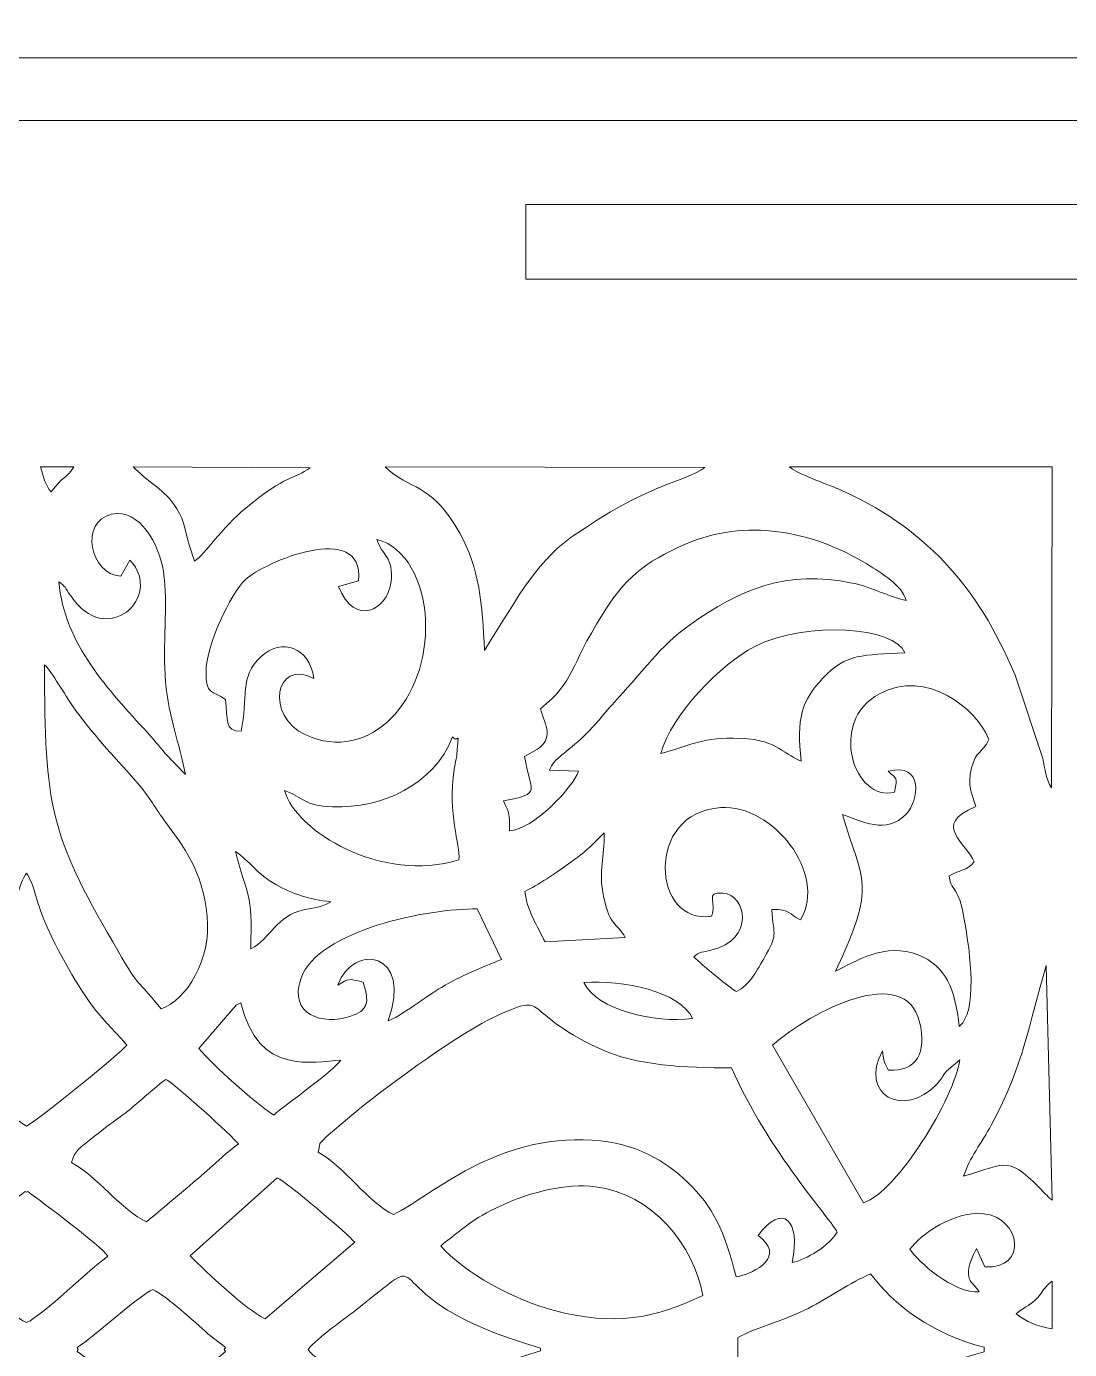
# Model space of a CAD drawing. Header units: millimetres. Extents: x 157 to 646, y -202 to 630.
# Drawn here: x 432.3 to 482.4, y 325.4 to 389 of the extents above; entities that cross this region are included whole.
import ezdxf

# ---------------------------------------------------------------- set-up
doc = ezdxf.new("R2010")
doc.units = ezdxf.units.MM
doc.header["$MEASUREMENT"] = 0
doc.layers.add('layer 1', color=7, linetype='Continuous')

msp = doc.modelspace()

# ---------------------------------------------------------------- linework, layer by layer
at = {"layer": 'layer 1', "color": 240, "lineweight": 9}
for points, knots in [([(157.1514, 506.4766), (157.1514, 506.4766), (157.1514, 391.4766), (157.1514, 391.4766), (157.1514, 391.4766), (157.1399, 390.9431), (157.7854, 387.4766), (161.5119, 387.4766), (161.5119, 387.4766), (280.1487, 387.4766), (428.5206, 387.4501), (534.1882, 387.4501), (534.1882, 387.4501), (534.1882, 394.6359), (534.1882, 389.1493), (534.1882, 407.7217), (534.1882, 407.7217), (529.1451, 409.8348), (525.5787, 414.8287), (525.5787, 420.6156), (525.5787, 420.6156), (525.5787, 420.6156), (525.5787, 481.3641), (525.5787, 481.3641), (525.5787, 481.3641), (525.5787, 487.151), (529.1451, 492.1449), (534.1882, 494.258), (534.1882, 494.258), (534.1882, 494.258), (534.1882, 510.5031), (534.1882, 510.5031), (534.1882, 510.5031), (428.5206, 510.5031), (280.1487, 510.4766), (161.5119, 510.4766), (161.5119, 510.4766), (157.7854, 510.4766), (157.1399, 507.0101), (157.1514, 506.4766)], [0, 0, 0, 0, 0.0909091, 0.0909091, 0.0909091, 0.0909091, 0.1818182, 0.1818182, 0.1818182, 0.1818182, 0.2727273, 0.2727273, 0.2727273, 0.2727273, 0.3636364, 0.3636364, 0.3636364, 0.3636364, 0.4545455, 0.4545455, 0.4545455, 0.4545455, 0.5454545, 0.5454545, 0.5454545, 0.5454545, 0.6363636, 0.6363636, 0.6363636, 0.6363636, 0.7272727, 0.7272727, 0.7272727, 0.7272727, 0.8181818, 0.8181818, 0.8181818, 0.8181818, 1, 1, 1, 1]), ([(157.1514, 265.4211), (157.1514, 265.4211), (157.1514, 380.4211), (157.1514, 380.4211), (157.1514, 380.4211), (157.1399, 380.9546), (157.7854, 384.4211), (161.5119, 384.4211), (161.5119, 384.4211), (280.1487, 384.4211), (428.5206, 384.4476), (534.1882, 384.4476), (534.1882, 384.4476), (534.1882, 377.2618), (534.1882, 382.7484), (534.1882, 364.176), (534.1882, 364.176), (529.1451, 362.0629), (525.5787, 357.069), (525.5787, 351.2821), (525.5787, 351.2821), (525.5787, 351.2821), (525.5787, 290.5336), (525.5787, 290.5336), (525.5787, 290.5336), (525.5787, 284.7467), (529.1451, 279.7528), (534.1882, 277.6397), (534.1882, 277.6397), (534.1882, 277.6397), (534.1882, 261.3946), (534.1882, 261.3946), (534.1882, 261.3946), (428.5206, 261.3946), (280.1487, 261.4211), (161.5119, 261.4211), (161.5119, 261.4211), (157.7854, 261.4211), (157.1399, 264.8876), (157.1514, 265.4211)], [0, 0, 0, 0, 0.0909091, 0.0909091, 0.0909091, 0.0909091, 0.1818182, 0.1818182, 0.1818182, 0.1818182, 0.2727273, 0.2727273, 0.2727273, 0.2727273, 0.3636364, 0.3636364, 0.3636364, 0.3636364, 0.4545455, 0.4545455, 0.4545455, 0.4545455, 0.5454545, 0.5454545, 0.5454545, 0.5454545, 0.6363636, 0.6363636, 0.6363636, 0.6363636, 0.7272727, 0.7272727, 0.7272727, 0.7272727, 0.8181818, 0.8181818, 0.8181818, 0.8181818, 1, 1, 1, 1]), ([(456.2768, 380.4211), (456.2768, 380.4211), (456.2768, 376.8211), (456.2768, 376.8211), (456.2768, 376.8211), (456.2768, 376.8211), (491.4328, 376.8211), (491.4328, 376.8211), (491.4328, 376.8211), (491.4328, 376.8211), (491.4328, 380.4211), (491.4328, 380.4211), (491.4328, 380.4211), (491.4328, 380.4211), (456.2768, 380.4211), (456.2768, 380.4211)], [0, 0, 0, 0, 0.2, 0.2, 0.2, 0.2, 0.4, 0.4, 0.4, 0.4, 0.6, 0.6, 0.6, 0.6, 1, 1, 1, 1]), ([(432.9663, 367.8139), (433.1615, 367.2209), (433.1752, 366.9808), (433.4768, 366.6165), (433.4768, 366.6165), (434.0351, 367.3585), (434.1719, 367.2304), (434.5735, 367.8104), (434.5735, 367.8104), (434.5735, 367.8104), (432.9663, 367.8139), (432.9663, 367.8139)], [0, 0, 0, 0, 0.25, 0.25, 0.25, 0.25, 0.5, 0.5, 0.5, 0.5, 1, 1, 1, 1]), ([(437.4166, 367.8211), (438.0787, 367.1173), (438.8089, 366.7907), (439.3545, 366.0455), (439.3545, 366.0455), (439.8335, 365.3915), (439.9, 364.8686), (440.1035, 364.0737), (440.1035, 364.0737), (440.1035, 364.0737), (440.3688, 363.2911), (440.3688, 363.2911), (440.3688, 363.2911), (440.8531, 363.5974), (441.673, 364.8901), (442.8214, 365.8319), (442.8214, 365.8319), (444.8581, 367.502), (445.0857, 367.1765), (445.9183, 367.7741), (445.9183, 367.7741), (445.9183, 367.7741), (437.4166, 367.8211), (437.4166, 367.8211)], [0, 0, 0, 0, 0.1428571, 0.1428571, 0.1428571, 0.1428571, 0.2857143, 0.2857143, 0.2857143, 0.2857143, 0.4285714, 0.4285714, 0.4285714, 0.4285714, 0.5714286, 0.5714286, 0.5714286, 0.5714286, 0.7142857, 0.7142857, 0.7142857, 0.7142857, 1, 1, 1, 1]), ([(449.5254, 367.8211), (449.5254, 367.8211), (449.7201, 367.6253), (449.7201, 367.6253), (449.7201, 367.6253), (450.9798, 366.6445), (451.8052, 366.9109), (453.0961, 364.6303), (453.0961, 364.6303), (454.033, 362.9751), (454.1999, 361.2053), (454.2812, 358.9992), (454.2812, 358.9992), (455.6346, 361.0739), (456.6502, 363.1629), (458.4558, 364.4331), (458.4558, 364.4331), (462.174, 367.0486), (463.8642, 367.0626), (464.8724, 367.7862), (464.8724, 367.7862), (464.8724, 367.7862), (449.5254, 367.8211), (449.5254, 367.8211)], [0, 0, 0, 0, 0.1428571, 0.1428571, 0.1428571, 0.1428571, 0.2857143, 0.2857143, 0.2857143, 0.2857143, 0.4285714, 0.4285714, 0.4285714, 0.4285714, 0.5714286, 0.5714286, 0.5714286, 0.5714286, 0.7142857, 0.7142857, 0.7142857, 0.7142857, 1, 1, 1, 1]), ([(468.9282, 367.8211), (469.1719, 367.5301), (470.8026, 366.9618), (471.2731, 366.7558), (471.2731, 366.7558), (475.3411, 364.9756), (477.9857, 362.1222), (479.7608, 357.8024), (479.7608, 357.8024), (479.7608, 357.8024), (481.0901, 353.8025), (481.0901, 353.8025), (481.0901, 353.8025), (481.2015, 353.3206), (481.2498, 352.8048), (481.5066, 352.3945), (481.5066, 352.3945), (481.5066, 352.3945), (481.5485, 367.8211), (481.5485, 367.8211), (481.5485, 367.8211), (481.5485, 367.8211), (468.9282, 367.8211), (468.9282, 367.8211)], [0, 0, 0, 0, 0.1428571, 0.1428571, 0.1428571, 0.1428571, 0.2857143, 0.2857143, 0.2857143, 0.2857143, 0.4285714, 0.4285714, 0.4285714, 0.4285714, 0.5714286, 0.5714286, 0.5714286, 0.5714286, 0.7142857, 0.7142857, 0.7142857, 0.7142857, 1, 1, 1, 1]), ([(436.828, 362.5652), (436.828, 362.5652), (437.2656, 363.3358), (437.2656, 363.3358), (437.2656, 363.3358), (438.9125, 361.5378), (436.1073, 359.0519), (434.4175, 361.6197), (434.4175, 361.6197), (434.1132, 362.0826), (434.1866, 362.0354), (433.8489, 362.299), (433.8489, 362.299), (434.1057, 359.297), (436.2857, 357.0455), (438.0834, 355.0727), (438.0834, 355.0727), (438.4262, 354.6966), (438.6302, 354.4341), (438.9623, 354.0454), (438.9623, 354.0454), (438.9623, 354.0454), (439.9338, 353.0372), (439.9338, 353.0372), (439.9338, 353.0372), (439.6219, 354.6183), (439.1374, 355.6948), (438.9765, 357.4908), (438.9765, 357.4908), (438.8208, 359.2281), (439.1076, 361.1557), (438.871, 362.7962), (438.871, 362.7962), (438.6869, 364.072), (437.7326, 365.8284), (436.3848, 365.54), (436.3848, 365.54), (434.8329, 365.2079), (435.3445, 362.6372), (436.828, 362.5652)], [0, 0, 0, 0, 0.0909091, 0.0909091, 0.0909091, 0.0909091, 0.1818182, 0.1818182, 0.1818182, 0.1818182, 0.2727273, 0.2727273, 0.2727273, 0.2727273, 0.3636364, 0.3636364, 0.3636364, 0.3636364, 0.4545455, 0.4545455, 0.4545455, 0.4545455, 0.5454545, 0.5454545, 0.5454545, 0.5454545, 0.6363636, 0.6363636, 0.6363636, 0.6363636, 0.7272727, 0.7272727, 0.7272727, 0.7272727, 0.8181818, 0.8181818, 0.8181818, 0.8181818, 1, 1, 1, 1]), ([(449.114, 364.331), (449.326, 363.5819), (449.9652, 363.5092), (449.7919, 362.2333), (449.7919, 362.2333), (449.6195, 360.9647), (448.0582, 360.0965), (447.2796, 362.0651), (447.2796, 362.0651), (447.2796, 362.0651), (448.2389, 362.3388), (448.2389, 362.3388), (448.2389, 362.3388), (448.5399, 365.317), (443.638, 363.2009), (442.8196, 362.4077), (442.8196, 362.4077), (442.0728, 361.6838), (440.9297, 359.2671), (440.9156, 357.9724), (440.9156, 357.9724), (440.9032, 356.8364), (441.2138, 357.109), (441.8473, 356.6346), (441.8473, 356.6346), (441.9795, 355.6962), (441.7711, 355.0994), (442.606, 355.1164), (442.606, 355.1164), (442.9335, 356.713), (442.51, 357.7428), (443.5462, 358.6935), (443.5462, 358.6935), (444.5518, 359.6162), (445.8931, 359.1592), (446.0937, 357.6507), (446.0937, 357.6507), (444.2032, 358.6382), (443.7725, 355.8314), (445.672, 354.9533), (445.672, 354.9533), (448.8076, 353.5039), (451.6069, 356.6507), (451.4555, 360.4384), (451.4555, 360.4384), (451.3791, 362.3503), (450.4958, 363.9821), (449.114, 364.331)], [0, 0, 0, 0, 0.0769231, 0.0769231, 0.0769231, 0.0769231, 0.1538462, 0.1538462, 0.1538462, 0.1538462, 0.2307692, 0.2307692, 0.2307692, 0.2307692, 0.3076923, 0.3076923, 0.3076923, 0.3076923, 0.3846154, 0.3846154, 0.3846154, 0.3846154, 0.4615385, 0.4615385, 0.4615385, 0.4615385, 0.5384615, 0.5384615, 0.5384615, 0.5384615, 0.6153846, 0.6153846, 0.6153846, 0.6153846, 0.6923077, 0.6923077, 0.6923077, 0.6923077, 0.7692308, 0.7692308, 0.7692308, 0.7692308, 0.8461538, 0.8461538, 0.8461538, 0.8461538, 1, 1, 1, 1]), ([(456.9725, 356.1904), (457.2373, 355.3602), (457.6011, 354.7708), (456.8246, 354.2635), (456.8246, 354.2635), (456.8246, 354.2635), (456.2125, 353.9056), (456.2125, 353.9056), (456.2125, 353.9056), (456.482, 352.1883), (457.1062, 352.1346), (455.1953, 351.7663), (455.1953, 351.7663), (455.5282, 351.1287), (455.4713, 351.206), (455.4944, 350.3362), (455.4944, 350.3362), (456.6268, 350.3833), (458.5172, 352.4047), (458.8048, 353.1985), (458.8048, 353.1985), (458.8048, 353.1985), (457.4087, 353.248), (457.4087, 353.248), (457.4087, 353.248), (457.6271, 353.8413), (458.2012, 354.0437), (459.1062, 354.9321), (459.1062, 354.9321), (459.7661, 355.58), (460.089, 356.0471), (460.7596, 356.7685), (460.7596, 356.7685), (461.8508, 357.942), (462.7125, 359.1994), (464.1271, 360.2157), (464.1271, 360.2157), (466.5339, 361.9448), (468.7905, 362.8741), (471.9439, 362.2352), (471.9439, 362.2352), (472.9359, 362.0342), (473.813, 361.522), (474.5408, 361.3967), (474.5408, 361.3967), (474.3147, 362.1354), (473.3995, 362.6844), (472.6431, 363.1498), (472.6431, 363.1498), (469.9923, 364.7809), (466.7906, 365.3287), (463.9724, 364.1189), (463.9724, 364.1189), (461.9152, 363.2359), (461.0065, 362.4095), (459.9495, 360.7272), (459.9495, 360.7272), (458.297, 358.0972), (458.6827, 357.583), (456.9725, 356.1904)], [0, 0, 0, 0, 0.0625, 0.0625, 0.0625, 0.0625, 0.125, 0.125, 0.125, 0.125, 0.1875, 0.1875, 0.1875, 0.1875, 0.25, 0.25, 0.25, 0.25, 0.3125, 0.3125, 0.3125, 0.3125, 0.375, 0.375, 0.375, 0.375, 0.4375, 0.4375, 0.4375, 0.4375, 0.5, 0.5, 0.5, 0.5, 0.5625, 0.5625, 0.5625, 0.5625, 0.625, 0.625, 0.625, 0.625, 0.6875, 0.6875, 0.6875, 0.6875, 0.75, 0.75, 0.75, 0.75, 0.8125, 0.8125, 0.8125, 0.8125, 0.875, 0.875, 0.875, 0.875, 1, 1, 1, 1]), ([(462.7477, 354.0451), (464.0686, 354.3775), (464.605, 354.798), (466.2336, 354.7864), (466.2336, 354.7864), (468.3663, 354.771), (468.4961, 354.0706), (469.4954, 353.6838), (469.4954, 353.6838), (469.2617, 355.7121), (469.5069, 356.5788), (470.5333, 357.6674), (470.5333, 357.6674), (471.6651, 358.8675), (472.478, 358.7702), (474.4755, 358.8837), (474.4755, 358.8837), (473.9983, 360.1131), (469.7833, 360.464), (467.2652, 359.1853), (467.2652, 359.1853), (465.6606, 358.3704), (463.2559, 355.9162), (462.7477, 354.0451)], [0, 0, 0, 0, 0.1428571, 0.1428571, 0.1428571, 0.1428571, 0.2857143, 0.2857143, 0.2857143, 0.2857143, 0.4285714, 0.4285714, 0.4285714, 0.4285714, 0.5714286, 0.5714286, 0.5714286, 0.5714286, 0.7142857, 0.7142857, 0.7142857, 0.7142857, 1, 1, 1, 1]), ([(433.1679, 358.3126), (433.1301, 351.4903), (433.502, 350.0766), (436.4353, 344.9993), (436.4353, 344.9993), (437.8448, 342.5595), (437.3016, 343.5961), (438.7556, 341.7792), (438.7556, 341.7792), (439.9806, 342.208), (441.1855, 344.1635), (440.9704, 346.2197), (440.9704, 346.2197), (440.7333, 348.487), (439.8673, 349.534), (438.8883, 350.8688), (438.8883, 350.8688), (438.4284, 351.4959), (438.1236, 352.0811), (437.554, 352.7166), (437.554, 352.7166), (436.3675, 354.0405), (435.4833, 354.9655), (434.5055, 356.3346), (434.5055, 356.3346), (434.167, 356.8087), (433.5083, 357.9889), (433.1679, 358.3126)], [0, 0, 0, 0, 0.125, 0.125, 0.125, 0.125, 0.25, 0.25, 0.25, 0.25, 0.375, 0.375, 0.375, 0.375, 0.5, 0.5, 0.5, 0.5, 0.625, 0.625, 0.625, 0.625, 0.75, 0.75, 0.75, 0.75, 1, 1, 1, 1]), ([(473.9779, 352.1948), (474.1126, 352.9786), (474.1033, 352.7661), (473.6693, 353.1927), (473.6693, 353.1927), (475.399, 353.651), (475.1415, 351.7571), (474.5379, 351.14), (474.5379, 351.14), (473.5531, 350.1332), (472.4243, 350.7986), (471.4724, 351.1125), (471.4724, 351.1125), (472.4455, 347.8279), (473.159, 347.8739), (471.144, 343.5993), (471.144, 343.5993), (472.1067, 344.0526), (473.5403, 345.0085), (475.1112, 344.3738), (475.1112, 344.3738), (476.4395, 343.8369), (476.8896, 342.7674), (477.0777, 340.9438), (477.0777, 340.9438), (477.333, 341.1999), (477.1717, 340.9657), (477.3535, 341.3044), (477.3535, 341.3044), (477.9695, 342.4113), (477.4753, 345.4092), (477.2164, 346.6034), (477.2164, 346.6034), (476.9724, 347.7295), (476.6364, 347.5082), (476.598, 348.1677), (476.598, 348.1677), (477.1525, 348.5086), (477.4075, 348.36), (477.7947, 348.8469), (477.7947, 348.8469), (477.4789, 349.7077), (475.6969, 350.6265), (477.8739, 351.4973), (477.8739, 351.4973), (477.6918, 352.2018), (477.4448, 352.4112), (477.6776, 353.3621), (477.6776, 353.3621), (477.888, 354.2207), (478.1867, 354.0232), (478.5023, 354.7216), (478.5023, 354.7216), (477.9064, 356.2175), (475.5204, 358.1284), (473.2486, 356.9127), (473.2486, 356.9127), (470.7436, 355.5724), (472.058, 351.6679), (473.9779, 352.1948)], [0, 0, 0, 0, 0.0625, 0.0625, 0.0625, 0.0625, 0.125, 0.125, 0.125, 0.125, 0.1875, 0.1875, 0.1875, 0.1875, 0.25, 0.25, 0.25, 0.25, 0.3125, 0.3125, 0.3125, 0.3125, 0.375, 0.375, 0.375, 0.375, 0.4375, 0.4375, 0.4375, 0.4375, 0.5, 0.5, 0.5, 0.5, 0.5625, 0.5625, 0.5625, 0.5625, 0.625, 0.625, 0.625, 0.625, 0.6875, 0.6875, 0.6875, 0.6875, 0.75, 0.75, 0.75, 0.75, 0.8125, 0.8125, 0.8125, 0.8125, 0.875, 0.875, 0.875, 0.875, 1, 1, 1, 1]), ([(452.7581, 354.8528), (451.8466, 352.524), (449.3588, 351.4038), (446.9967, 351.4849), (446.9967, 351.4849), (445.5816, 351.5335), (445.6035, 351.9461), (444.6881, 352.2693), (444.6881, 352.2693), (445.1924, 350.3379), (449.3918, 347.7657), (453.0563, 348.9467), (453.0563, 348.9467), (453.1468, 349.6747), (452.4892, 351.1196), (452.8314, 353.2936), (452.8314, 353.2936), (452.8515, 353.4214), (452.9571, 353.9263), (452.9611, 353.9822), (452.9611, 353.9822), (453.0607, 355.3756), (453.058, 354.435), (452.7581, 354.8528)], [0, 0, 0, 0, 0.1428571, 0.1428571, 0.1428571, 0.1428571, 0.2857143, 0.2857143, 0.2857143, 0.2857143, 0.4285714, 0.4285714, 0.4285714, 0.4285714, 0.5714286, 0.5714286, 0.5714286, 0.5714286, 0.7142857, 0.7142857, 0.7142857, 0.7142857, 1, 1, 1, 1]), ([(465.1848, 346.2323), (465.4679, 346.9296), (464.832, 347.3972), (465.7389, 347.3427), (465.7389, 347.3427), (466.8309, 347.2771), (467.3249, 345.0964), (465.1554, 344.5985), (465.1554, 344.5985), (464.5498, 344.4595), (464.6548, 344.5574), (464.3414, 344.2777), (464.3414, 344.2777), (464.7304, 343.8988), (466.1506, 342.7205), (466.3864, 342.6137), (466.3864, 342.6137), (467.0331, 342.9614), (467.2678, 343.4636), (467.6931, 344.1934), (467.6931, 344.1934), (468.4172, 345.4359), (468.1563, 345.1883), (468.0878, 346.5578), (468.0878, 346.5578), (469.0149, 346.5763), (468.8538, 346.3313), (469.4653, 346.0614), (469.4653, 346.0614), (470.758, 348.2952), (468.1326, 351.6086), (465.63, 351.4481), (465.63, 351.4481), (461.9364, 351.2112), (462.3637, 345.7643), (465.1848, 346.2323)], [0, 0, 0, 0, 0.1, 0.1, 0.1, 0.1, 0.2, 0.2, 0.2, 0.2, 0.3, 0.3, 0.3, 0.3, 0.4, 0.4, 0.4, 0.4, 0.5, 0.5, 0.5, 0.5, 0.6, 0.6, 0.6, 0.6, 0.7, 0.7, 0.7, 0.7, 0.8, 0.8, 0.8, 0.8, 1, 1, 1, 1]), ([(460.0296, 350.2426), (459.3395, 349.5292), (459.2407, 349.4209), (458.3247, 348.7479), (458.3247, 348.7479), (457.7725, 348.3422), (456.8027, 347.6872), (456.2255, 347.4242), (456.2255, 347.4242), (456.3417, 346.4626), (456.8358, 345.7498), (457.1977, 344.9965), (457.1977, 344.9965), (457.1977, 344.9965), (461.0435, 345.2114), (461.0435, 345.2114), (461.0435, 345.2114), (460.6595, 345.9176), (460.3109, 345.735), (460.0191, 347.1173), (460.0191, 347.1173), (459.7158, 348.5541), (460.084, 349.005), (460.0296, 350.2426)], [0, 0, 0, 0, 0.1428571, 0.1428571, 0.1428571, 0.1428571, 0.2857143, 0.2857143, 0.2857143, 0.2857143, 0.4285714, 0.4285714, 0.4285714, 0.4285714, 0.5714286, 0.5714286, 0.5714286, 0.5714286, 0.7142857, 0.7142857, 0.7142857, 0.7142857, 1, 1, 1, 1]), ([(442.3294, 349.3434), (442.8741, 347.1668), (443.164, 347.4442), (443.0612, 344.6588), (443.0612, 344.6588), (444.0718, 345.1918), (444.2413, 346.2446), (445.6107, 346.5347), (445.6107, 346.5347), (446.0397, 346.6253), (446.5684, 346.6754), (446.9053, 346.9271), (446.9053, 346.9271), (445.8869, 347.0379), (445.0406, 347.3176), (444.2618, 347.7536), (444.2618, 347.7536), (443.393, 348.2398), (442.9876, 348.908), (442.3294, 349.3434)], [0, 0, 0, 0, 0.1666667, 0.1666667, 0.1666667, 0.1666667, 0.3333333, 0.3333333, 0.3333333, 0.3333333, 0.5, 0.5, 0.5, 0.5, 0.6666667, 0.6666667, 0.6666667, 0.6666667, 1, 1, 1, 1]), ([(432.2951, 336.1566), (433.0229, 336.5587), (436.8321, 339.6944), (437.1165, 340.0348), (437.1165, 340.0348), (436.6538, 340.601), (436.1707, 341.0266), (435.6331, 341.7073), (435.6331, 341.7073), (434.7909, 342.7735), (433.7656, 344.5814), (433.1746, 345.9662), (433.1746, 345.9662), (432.7553, 346.9483), (432.6699, 347.7555), (432.2951, 348.3065), (432.2951, 348.3065), (431.9203, 347.7555), (431.8349, 346.9483), (431.4156, 345.9662), (431.4156, 345.9662), (430.8246, 344.5814), (429.7993, 342.7735), (428.9571, 341.7073), (428.9571, 341.7073), (428.4195, 341.0266), (427.9364, 340.601), (427.4737, 340.0348), (427.4737, 340.0348), (427.7581, 339.6944), (431.5673, 336.5587), (432.2951, 336.1566)], [0, 0, 0, 0, 0.1111111, 0.1111111, 0.1111111, 0.1111111, 0.2222222, 0.2222222, 0.2222222, 0.2222222, 0.3333333, 0.3333333, 0.3333333, 0.3333333, 0.4444444, 0.4444444, 0.4444444, 0.4444444, 0.5555556, 0.5555556, 0.5555556, 0.5555556, 0.6666667, 0.6666667, 0.6666667, 0.6666667, 0.7777778, 0.7777778, 0.7777778, 0.7777778, 1, 1, 1, 1]), ([(453.9354, 346.5803), (451.6045, 346.6241), (446.2913, 345.5554), (445.4805, 343.2573), (445.4805, 343.2573), (444.8443, 341.4542), (446.553, 341.002), (447.8267, 341.4183), (447.8267, 341.4183), (448.7169, 341.7092), (448.772, 342.1044), (448.4552, 343.0607), (448.4552, 343.0607), (447.722, 343.2555), (447.8099, 343.2398), (447.2458, 342.9236), (447.2458, 342.9236), (447.9953, 345.0042), (450.8603, 344.5034), (449.6646, 341.2124), (449.6646, 341.2124), (450.1851, 341.3774), (451.6253, 342.4667), (452.2162, 342.813), (452.2162, 342.813), (453.1628, 343.3677), (454.1372, 343.7742), (455.1089, 344.1539), (455.1089, 344.1539), (455.1089, 344.1539), (453.9354, 346.5803), (453.9354, 346.5803)], [0, 0, 0, 0, 0.1111111, 0.1111111, 0.1111111, 0.1111111, 0.2222222, 0.2222222, 0.2222222, 0.2222222, 0.3333333, 0.3333333, 0.3333333, 0.3333333, 0.4444444, 0.4444444, 0.4444444, 0.4444444, 0.5555556, 0.5555556, 0.5555556, 0.5555556, 0.6666667, 0.6666667, 0.6666667, 0.6666667, 0.7777778, 0.7777778, 0.7777778, 0.7777778, 1, 1, 1, 1]), ([(473.3906, 339.7737), (473.4633, 339.2416), (473.492, 339.1677), (473.6913, 338.8437), (473.6913, 338.8437), (475.0399, 338.7475), (475.5255, 339.688), (475.1751, 341.1588), (475.1751, 341.1588), (474.5012, 343.9867), (470.0108, 341.7114), (468.1227, 340.0348), (468.1227, 340.0348), (468.1227, 340.0348), (472.4788, 332.4649), (472.4788, 332.4649), (472.4788, 332.4649), (474.1191, 333.0071), (476.8393, 337.4741), (477.1033, 339.3358), (477.1033, 339.3358), (477.1033, 339.3358), (476.4714, 338.7976), (476.4714, 338.7976), (476.4714, 338.7976), (476.2585, 338.5292), (476.2678, 338.4477), (476.0001, 338.1643), (476.0001, 338.1643), (474.425, 336.4969), (472.2466, 337.6528), (473.3906, 339.7737)], [0, 0, 0, 0, 0.1111111, 0.1111111, 0.1111111, 0.1111111, 0.2222222, 0.2222222, 0.2222222, 0.2222222, 0.3333333, 0.3333333, 0.3333333, 0.3333333, 0.4444444, 0.4444444, 0.4444444, 0.4444444, 0.5555556, 0.5555556, 0.5555556, 0.5555556, 0.6666667, 0.6666667, 0.6666667, 0.6666667, 0.7777778, 0.7777778, 0.7777778, 0.7777778, 1, 1, 1, 1]), ([(477.2925, 333.7475), (479.4842, 334.389), (479.4128, 334.7653), (481.2299, 332.8871), (481.2299, 332.8871), (481.4535, 332.656), (481.2822, 332.8042), (481.5402, 332.5978), (481.5402, 332.5978), (481.5402, 332.5978), (481.2559, 343.8674), (481.2559, 343.8674), (481.2559, 343.8674), (480.409, 341.0082), (480.2211, 339.1876), (478.6205, 336.2009), (478.6205, 336.2009), (478.1709, 335.362), (477.5588, 334.6142), (477.2925, 333.7475)], [0, 0, 0, 0, 0.1666667, 0.1666667, 0.1666667, 0.1666667, 0.3333333, 0.3333333, 0.3333333, 0.3333333, 0.5, 0.5, 0.5, 0.5, 0.6666667, 0.6666667, 0.6666667, 0.6666667, 1, 1, 1, 1]), ([(459.06, 343.0503), (459.6758, 341.7228), (462.4715, 341.0903), (464.2776, 341.3186), (464.2776, 341.3186), (463.6736, 342.6257), (460.9438, 343.1836), (459.06, 343.0503)], [0, 0, 0, 0, 0.3333333, 0.3333333, 0.3333333, 0.3333333, 1, 1, 1, 1]), ([(466.1554, 338.9465), (463.9125, 338.9555), (461.6185, 339.0285), (459.7715, 339.8913), (459.7715, 339.8913), (455.9272, 341.6869), (457.4516, 342.6136), (454.8792, 341.4508), (454.8792, 341.4508), (453.1909, 340.6879), (449.817, 338.2166), (448.2153, 336.9382), (448.2153, 336.9382), (448.2153, 336.9382), (446.683, 335.6394), (446.683, 335.6394), (446.683, 335.6394), (446.2144, 335.095), (446.488, 335.5624), (446.296, 334.9052), (446.296, 334.9052), (447.4498, 334.3018), (448.7717, 332.4263), (449.9138, 331.9071), (449.9138, 331.9071), (451.8155, 332.8399), (454.7993, 335.767), (459.4641, 335.4786), (459.4641, 335.4786), (461.5724, 335.3482), (462.9527, 334.4888), (464.0301, 333.4595), (464.0301, 333.4595), (465.2783, 332.2671), (465.8173, 331.1218), (466.3646, 328.9124), (466.3646, 328.9124), (466.9825, 328.9845), (468.7177, 329.7359), (467.6244, 330.7357), (467.6244, 330.7357), (467.6244, 330.7357), (467.4285, 330.8963), (467.4285, 330.8963), (467.4285, 330.8963), (468.5592, 332.4947), (469.5099, 331.6411), (469.0565, 329.6087), (469.0565, 329.6087), (469.7186, 329.6926), (470.8821, 330.4609), (471.2191, 331.0596), (471.2191, 331.0596), (470.9776, 331.6217), (467.9089, 334.9309), (466.1554, 338.9465)], [0, 0, 0, 0, 0.0666667, 0.0666667, 0.0666667, 0.0666667, 0.1333333, 0.1333333, 0.1333333, 0.1333333, 0.2, 0.2, 0.2, 0.2, 0.2666667, 0.2666667, 0.2666667, 0.2666667, 0.3333333, 0.3333333, 0.3333333, 0.3333333, 0.4, 0.4, 0.4, 0.4, 0.4666667, 0.4666667, 0.4666667, 0.4666667, 0.5333333, 0.5333333, 0.5333333, 0.5333333, 0.6, 0.6, 0.6, 0.6, 0.6666667, 0.6666667, 0.6666667, 0.6666667, 0.7333333, 0.7333333, 0.7333333, 0.7333333, 0.8, 0.8, 0.8, 0.8, 0.8666667, 0.8666667, 0.8666667, 0.8666667, 1, 1, 1, 1]), ([(442.5903, 342.0773), (442.0506, 341.7834), (442.5662, 342.1247), (442.2509, 341.8247), (442.2509, 341.8247), (442.2509, 341.8247), (440.5733, 339.8848), (440.5733, 339.8848), (440.5733, 339.8848), (441.2992, 339.0381), (443.1142, 337.3849), (444.168, 336.682), (444.168, 336.682), (444.7193, 337.1753), (446.9711, 338.7405), (447.3848, 339.3198), (447.3848, 339.3198), (446.0802, 339.2554), (443.4194, 338.5284), (442.5903, 342.0773)], [0, 0, 0, 0, 0.1666667, 0.1666667, 0.1666667, 0.1666667, 0.3333333, 0.3333333, 0.3333333, 0.3333333, 0.5, 0.5, 0.5, 0.5, 0.6666667, 0.6666667, 0.6666667, 0.6666667, 1, 1, 1, 1]), ([(438.9833, 338.3943), (438.2296, 337.8307), (437.498, 337.0952), (436.7263, 336.5517), (436.7263, 336.5517), (436.2745, 336.2335), (436.0238, 336.0328), (435.5675, 335.6665), (435.5675, 335.6665), (434.7722, 335.0283), (434.6738, 335.0546), (434.4516, 334.4107), (434.4516, 334.4107), (435.6261, 333.8003), (436.9127, 332.0593), (438.0596, 331.553), (438.0596, 331.553), (438.8621, 332.2142), (439.4631, 332.7429), (440.2905, 333.4272), (440.2905, 333.4272), (440.9587, 333.9799), (441.8203, 334.8191), (442.4689, 335.3024), (442.4689, 335.3024), (442.2587, 335.5964), (439.3788, 338.2238), (438.9833, 338.3943)], [0, 0, 0, 0, 0.125, 0.125, 0.125, 0.125, 0.25, 0.25, 0.25, 0.25, 0.375, 0.375, 0.375, 0.375, 0.5, 0.5, 0.5, 0.5, 0.625, 0.625, 0.625, 0.625, 0.75, 0.75, 0.75, 0.75, 1, 1, 1, 1]), ([(444.3384, 333.6687), (444.3384, 333.6687), (440.1517, 329.9172), (440.1517, 329.9172), (440.1517, 329.9172), (440.9253, 329.15), (442.8318, 327.3287), (443.7558, 326.9027), (443.7558, 326.9027), (443.7558, 326.9027), (448.0564, 330.57), (448.0564, 330.57), (448.0564, 330.57), (447.7586, 330.9469), (444.8244, 333.4407), (444.3384, 333.6687)], [0, 0, 0, 0, 0.2, 0.2, 0.2, 0.2, 0.4, 0.4, 0.4, 0.4, 0.6, 0.6, 0.6, 0.6, 1, 1, 1, 1]), ([(432.3635, 333.0083), (432.3444, 333.0005), (432.3213, 332.9892), (432.2951, 332.9754), (432.2951, 332.9754), (432.2689, 332.9892), (432.2458, 333.0005), (432.2267, 333.0083), (432.2267, 333.0083), (431.4868, 332.4522), (428.7272, 330.429), (428.3886, 329.9002), (428.3886, 329.9002), (429.2736, 329.2896), (431.4428, 327.1055), (432.2951, 326.7131), (432.2951, 326.7131), (433.1474, 327.1055), (435.3166, 329.2896), (436.2016, 329.9002), (436.2016, 329.9002), (435.863, 330.429), (433.1034, 332.4522), (432.3635, 333.0083)], [0, 0, 0, 0, 0.1428571, 0.1428571, 0.1428571, 0.1428571, 0.2857143, 0.2857143, 0.2857143, 0.2857143, 0.4285714, 0.4285714, 0.4285714, 0.4285714, 0.5714286, 0.5714286, 0.5714286, 0.5714286, 0.7142857, 0.7142857, 0.7142857, 0.7142857, 1, 1, 1, 1]), ([(452.1845, 330.4068), (453.2761, 329.1071), (455.8105, 327.7714), (457.5925, 327.3068), (457.5925, 327.3068), (460.5454, 326.5372), (462.4345, 326.8974), (464.7685, 328.0192), (464.7685, 328.0192), (464.3396, 330.4298), (462.3341, 332.9035), (459.6202, 333.2406), (459.6202, 333.2406), (458.202, 333.4167), (456.4956, 332.9575), (455.3558, 332.453), (455.3558, 332.453), (453.7988, 331.7641), (453.5024, 331.424), (452.1845, 330.4068)], [0, 0, 0, 0, 0.1666667, 0.1666667, 0.1666667, 0.1666667, 0.3333333, 0.3333333, 0.3333333, 0.3333333, 0.5, 0.5, 0.5, 0.5, 0.6666667, 0.6666667, 0.6666667, 0.6666667, 1, 1, 1, 1]), ([(474.7117, 330.2436), (475.0427, 329.6833), (476.8524, 328.0889), (478.0367, 328.1911), (478.0367, 328.1911), (477.7592, 328.7175), (477.1035, 328.6722), (477.9032, 330.2735), (477.9032, 330.2735), (477.9032, 330.2735), (478.3129, 329.3923), (478.3129, 329.3923), (478.3129, 329.3923), (480.4165, 329.2653), (480.0437, 331.7554), (478.2463, 331.9461), (478.2463, 331.9461), (476.8408, 332.0953), (475.2042, 330.9189), (474.7117, 330.2436)], [0, 0, 0, 0, 0.1666667, 0.1666667, 0.1666667, 0.1666667, 0.3333333, 0.3333333, 0.3333333, 0.3333333, 0.5, 0.5, 0.5, 0.5, 0.6666667, 0.6666667, 0.6666667, 0.6666667, 1, 1, 1, 1]), ([(456.9811, 325.4879), (448.2666, 327.998), (452.352, 330.7162), (448.2524, 327.4241), (448.2524, 327.4241), (447.7213, 326.9975), (446.2394, 325.9818), (445.8163, 325.4211), (445.8163, 325.4211), (446.2394, 324.8604), (447.7213, 323.8447), (448.2524, 323.4181), (448.2524, 323.4181), (452.352, 320.126), (448.2666, 322.8442), (456.9811, 325.3543), (456.9811, 325.3543), (456.9811, 325.3543), (456.9811, 325.4879), (456.9811, 325.4879)], [0, 0, 0, 0, 0.1666667, 0.1666667, 0.1666667, 0.1666667, 0.3333333, 0.3333333, 0.3333333, 0.3333333, 0.5, 0.5, 0.5, 0.5, 0.6666667, 0.6666667, 0.6666667, 0.6666667, 1, 1, 1, 1]), ([(472.8265, 329.0538), (471.8741, 328.6419), (470.8482, 327.9382), (469.8248, 327.397), (469.8248, 327.397), (468.7705, 326.8396), (467.465, 326.544), (466.4536, 326.0007), (466.4536, 326.0007), (466.4536, 326.0007), (466.4473, 325.4211), (466.4473, 325.4211), (466.4473, 325.4211), (466.4473, 325.4211), (466.4536, 324.8415), (466.4536, 324.8415), (466.4536, 324.8415), (467.465, 324.2982), (468.7705, 324.0026), (469.8248, 323.4452), (469.8248, 323.4452), (470.8482, 322.904), (471.8741, 322.2003), (472.8265, 321.7884), (472.8265, 321.7884), (473.9015, 323.2557), (475.8324, 324.7175), (478.2864, 325.3079), (478.2864, 325.3079), (478.2864, 325.3079), (478.2864, 325.5343), (478.2864, 325.5343), (478.2864, 325.5343), (475.8324, 326.1247), (473.9015, 327.5865), (472.8265, 329.0538)], [0, 0, 0, 0, 0.1, 0.1, 0.1, 0.1, 0.2, 0.2, 0.2, 0.2, 0.3, 0.3, 0.3, 0.3, 0.4, 0.4, 0.4, 0.4, 0.5, 0.5, 0.5, 0.5, 0.6, 0.6, 0.6, 0.6, 0.7, 0.7, 0.7, 0.7, 0.8, 0.8, 0.8, 0.8, 1, 1, 1, 1]), ([(479.8175, 327.1431), (480.3424, 326.7288), (480.801, 326.5507), (481.5485, 326.412), (481.5485, 326.412), (481.5485, 326.412), (481.5418, 328.7054), (481.5418, 328.7054), (481.5418, 328.7054), (481.1115, 328.4064), (481.0772, 328.1036), (480.7191, 327.7749), (480.7191, 327.7749), (480.4652, 327.5421), (480.1026, 327.4029), (479.8175, 327.1431)], [0, 0, 0, 0, 0.2, 0.2, 0.2, 0.2, 0.4, 0.4, 0.4, 0.4, 0.6, 0.6, 0.6, 0.6, 1, 1, 1, 1]), ([(438.3675, 328.3112), (437.7704, 328.0482), (435.5475, 326.0684), (434.7263, 325.5112), (434.7263, 325.5112), (434.741, 325.484), (434.7609, 325.4537), (434.7853, 325.4211), (434.7853, 325.4211), (434.7609, 325.3885), (434.741, 325.3582), (434.7263, 325.331), (434.7263, 325.331), (435.5475, 324.7738), (437.7704, 322.794), (438.3675, 322.531), (438.3675, 322.531), (439.1092, 322.9237), (440.3116, 324.0482), (441.0074, 324.66), (441.0074, 324.66), (441.313, 324.9287), (441.4873, 324.9989), (441.8515, 325.331), (441.8515, 325.331), (441.8415, 325.3502), (441.8176, 325.3809), (441.782, 325.4211), (441.782, 325.4211), (441.8176, 325.4613), (441.8415, 325.492), (441.8515, 325.5112), (441.8515, 325.5112), (441.4873, 325.8433), (441.313, 325.9135), (441.0074, 326.1822), (441.0074, 326.1822), (440.3116, 326.794), (439.1092, 327.9185), (438.3675, 328.3112)], [0, 0, 0, 0, 0.0909091, 0.0909091, 0.0909091, 0.0909091, 0.1818182, 0.1818182, 0.1818182, 0.1818182, 0.2727273, 0.2727273, 0.2727273, 0.2727273, 0.3636364, 0.3636364, 0.3636364, 0.3636364, 0.4545455, 0.4545455, 0.4545455, 0.4545455, 0.5454545, 0.5454545, 0.5454545, 0.5454545, 0.6363636, 0.6363636, 0.6363636, 0.6363636, 0.7272727, 0.7272727, 0.7272727, 0.7272727, 0.8181818, 0.8181818, 0.8181818, 0.8181818, 1, 1, 1, 1])]:
    msp.add_open_spline(points, degree=3, knots=knots, dxfattribs=at)
at = {"layer": 'layer 1', "color": 250, "lineweight": 9}
msp.add_open_spline([(515.5878, 278.1618), (515.5878, 278.1618), (496.6126, 278.1618), (496.6126, 278.1618), (496.6126, 278.1618), (496.6126, 278.1618), (496.6126, 354.4211), (496.6126, 354.4211), (496.6126, 354.4211), (496.6126, 354.4211), (491.6576, 354.4211), (491.6576, 354.4211), (491.6576, 354.4211), (491.6576, 354.4211), (491.6576, 278.1618), (491.6576, 278.1618), (491.6576, 278.1618), (491.6576, 278.1618), (293.0948, 278.1618), (293.0948, 278.1618), (293.0948, 278.1618), (293.0948, 278.1618), (293.0948, 354.4211), (293.0948, 354.4211), (293.0948, 354.4211), (293.0948, 354.4211), (288.0963, 354.4211), (288.0963, 354.4211), (288.0963, 354.4211), (288.0963, 354.4211), (288.0963, 278.1618), (288.0963, 278.1618), (288.0963, 278.1618), (288.0963, 278.1618), (168.7882, 278.1618), (168.7882, 278.1618), (168.7882, 278.1618), (168.7882, 278.1618), (168.7882, 273.0211), (168.7882, 273.0211), (168.7882, 273.0211), (168.7882, 273.0211), (515.5878, 273.0211), (515.5878, 273.0211), (515.5878, 273.0211), (515.5878, 273.0211), (515.5878, 278.1618), (515.5878, 278.1618)], degree=3, knots=[0, 0, 0, 0, 0.0769231, 0.0769231, 0.0769231, 0.0769231, 0.1538462, 0.1538462, 0.1538462, 0.1538462, 0.2307692, 0.2307692, 0.2307692, 0.2307692, 0.3076923, 0.3076923, 0.3076923, 0.3076923, 0.3846154, 0.3846154, 0.3846154, 0.3846154, 0.4615385, 0.4615385, 0.4615385, 0.4615385, 0.5384615, 0.5384615, 0.5384615, 0.5384615, 0.6153846, 0.6153846, 0.6153846, 0.6153846, 0.6923077, 0.6923077, 0.6923077, 0.6923077, 0.7692308, 0.7692308, 0.7692308, 0.7692308, 0.8461538, 0.8461538, 0.8461538, 0.8461538, 1, 1, 1, 1], dxfattribs=at)

doc.saveas('drawing.dxf')
